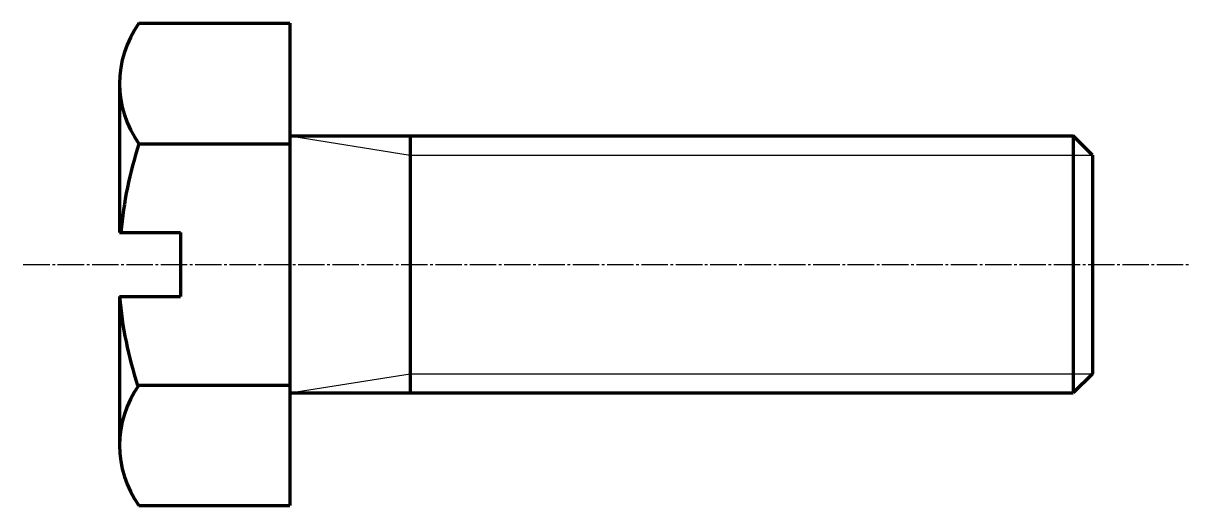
# Model space of a CAD drawing. Header units: millimetres. Extents: x -929 to 394, y 233 to 780.
import ezdxf

# ---------------------------------------------------------------- set-up
doc = ezdxf.new("R2010")
doc.units = ezdxf.units.MM
doc.linetypes.add('EB_DASHDOT', pattern=[39, 30, -3, 3, -3])
for name, color, linetype, lineweight in [('CAXA0', 7, 'Continuous', 70), ('CAXA1', 1, 'EB_DASHDOT', 25), ('CAXA3', 7, 'Continuous', 25)]:
    doc.layers.add(name, color=color, linetype=linetype, lineweight=lineweight)

# ---------------------------------------------------------------- blocks, each defined once
blk = doc.blocks.new('CAXBLOCK0', base_point=(-626.5, 506.6))
at = {"layer": 'CAXA0'}
for p, q in [((-797.8, 780.2), (-626.5, 780.2)), ((-626.5, 780.2), (-626.5, 233)), ((-819.7, 711.8), (-819.7, 543)), ((-626.5, 652.4), (-626.5, 360.8)), ((-626.5, 652.4), (262.9, 652.4)), ((-489.8, 652.4), (-489.8, 360.8)), ((284.8, 630.5), (262.9, 652.4)), ((262.9, 652.4), (262.9, 360.8)), ((-797.8, 643.4), (-626.5, 643.4)), ((284.8, 630.5), (284.8, 382.6)), ((-819.7, 543), (-750.5, 543)), ((-750.5, 543), (-750.5, 470.1)), ((-819.7, 470.1), (-750.5, 470.1)), ((-819.7, 470.1), (-819.7, 301.4)), ((284.8, 382.6), (262.9, 360.8)), ((-797.8, 369.8), (-626.5, 369.8)), ((-626.5, 360.8), (262.9, 360.8)), ((-797.8, 233), (-626.5, 233))]:
    blk.add_line(p, q, dxfattribs=at)
for centre, radius, start, end in [((-702.2, 711.8), 117.6, 144.43, 215.57), ((-382.3, 506.6), 437.4, 161.7761, 175.2364), ((-382.3, 506.6), 439, 184.7636, 198.2239), ((-702.2, 301.4), 117.6, 144.43, 215.57)]:
    blk.add_arc(centre, radius, start, end, dxfattribs=at)
at = {"layer": 'CAXA1', "linetype": 'EB_DASHDOT', "lineweight": 25}
blk.add_line((-929.1, 506.6), (394.1, 506.6), dxfattribs=at)
at = {"layer": 'CAXA3'}
for p, q in [((-626.5, 652.4), (-489.8, 630.5)), ((-489.8, 630.5), (284.8, 630.5)), ((-626.5, 360.8), (-489.8, 382.6)), ((-489.8, 382.6), (284.8, 382.6))]:
    blk.add_line(p, q, dxfattribs=at)

msp = doc.modelspace()

# ---------------------------------------------------------------- block references
at = {"layer": 'CAXA0'}
msp.add_blockref('CAXBLOCK0', (-626.5, 506.6), dxfattribs=at)

doc.saveas('drawing.dxf')
